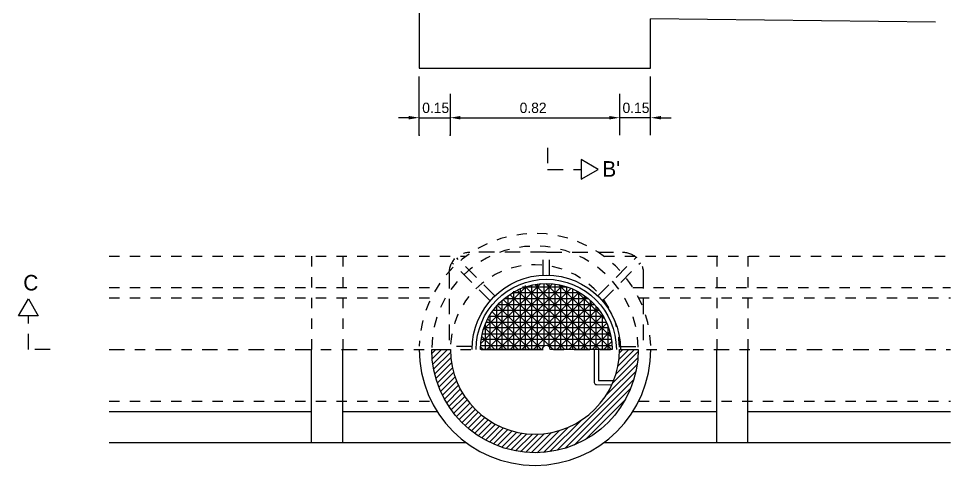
# Model space of a CAD drawing. Extents: x 0.3 to 16.3, y 0.2 to 12.9.
# Drawn here: x 0.33 to 9.35, y 0.22 to 4.54 of the extents above; entities that cross this region are included whole.
import ezdxf

# ---------------------------------------------------------------- set-up
doc = ezdxf.new("R2010")
doc.units = 0
doc.header["$LTSCALE"] = 0.3
doc.header["$MEASUREMENT"] = 0
doc.linetypes.add('DASHDOT', pattern=[1, 0.5, -0.25, 0, -0.25])
doc.linetypes.add('HIDDEN', pattern=[0.375, 0.25, -0.125])
doc.layers.get('0').update_dxf_attribs({"linetype": 'CONTINUOUS'})
doc.layers.add('BASE', color=2, linetype='HIDDEN')
doc.layers.add('TAPA', color=7, linetype='CONTINUOUS')
doc.styles.add('LEROY', font='leroy')

# ---------------------------------------------------------------- blocks, each defined once
blk = doc.blocks.new('*X9')
at = {"color": 0}
for p, q in [((20.6814, 15.2508), (20.7006, 15.27)), ((20.6831, 15.2243), (20.7289, 15.27)), ((20.6861, 15.199), (20.7571, 15.27)), ((20.6902, 15.1748), (20.7713, 15.2558)), ((21.5727, 15.1521), (21.6799, 15.2594)), ((21.5821, 15.1898), (21.6622, 15.27)), ((21.5873, 15.2234), (21.634, 15.27)), ((21.5897, 15.254), (21.6057, 15.27)), ((20.6953, 15.1516), (20.7731, 15.2293)), ((20.7013, 15.1293), (20.7763, 15.2043)), ((21.5237, 15.0466), (21.6747, 15.1976)), ((21.5564, 15.1076), (21.6784, 15.2295)), ((20.7081, 15.1078), (20.7809, 15.1806)), ((20.7157, 15.0871), (20.7866, 15.1581)), ((21.2875, 14.7821), (21.6684, 15.163)), ((20.7241, 15.0672), (20.7934, 15.1365)), ((20.7331, 15.048), (20.8011, 15.116)), ((21.3258, 14.7921), (21.6584, 15.1247)), ((20.7428, 15.0294), (20.8097, 15.0963)), ((20.7532, 15.0115), (20.8191, 15.0774)), ((20.7641, 14.9941), (20.8294, 15.0594)), ((21.3697, 14.8077), (21.6428, 15.0808)), ((20.7757, 14.9774), (20.8403, 15.0421)), ((20.7879, 14.9613), (20.852, 15.0255)), ((21.4243, 14.834), (21.6165, 15.0263)), ((20.8006, 14.9457), (20.8645, 15.0096)), ((20.8139, 14.9308), (20.8776, 14.9945)), ((20.8278, 14.9164), (20.8914, 14.98)), ((20.8422, 14.9025), (20.9059, 14.9662)), ((20.8572, 14.8892), (20.9211, 14.9531)), ((20.8728, 14.8765), (20.937, 14.9408)), ((20.889, 14.8644), (20.9537, 14.9291)), ((21.2529, 14.7758), (21.4039, 14.9268)), ((20.9057, 14.8529), (20.971, 14.9182)), ((20.9231, 14.842), (20.9891, 14.908)), ((20.9411, 14.8317), (21.008, 14.8986)), ((20.9597, 14.822), (21.0278, 14.8901)), ((20.979, 14.813), (21.0484, 14.8824)), ((20.9989, 14.8047), (21.07, 14.8757)), ((21.1912, 14.7706), (21.2984, 14.8778)), ((21.221, 14.7722), (21.3429, 14.8941)), ((21.0197, 14.7971), (21.0926, 14.8701)), ((21.0412, 14.7903), (21.1164, 14.8656)), ((21.0635, 14.7844), (21.1415, 14.8624)), ((21.0868, 14.7794), (21.1681, 14.8607)), ((21.111, 14.7754), (21.1965, 14.8608)), ((21.1364, 14.7725), (21.2271, 14.8632)), ((21.1631, 14.7708), (21.2607, 14.8684))]:
    blk.add_line(p, q, dxfattribs=at)
blk = doc.blocks.new('*X7')
at = {"color": 0}
for p, q in [((21.081, 21.5336), (21.1196, 21.5721)), ((21.4, 21.2527), (21.081, 21.5716)), ((21.081, 21.477), (21.1667, 21.5627)), ((21.081, 21.4204), (21.2085, 21.5479)), ((21.3944, 21.3148), (21.1404, 21.5689)), ((21.081, 21.3639), (21.2458, 21.5286)), ((21.3953, 21.2008), (21.081, 21.5151)), ((21.081, 21.3073), (21.2792, 21.5054)), ((21.3649, 21.4009), (21.2264, 21.5394)), ((21.384, 21.1556), (21.081, 21.4585)), ((21.0966, 21.2663), (21.3089, 21.4786)), ((21.081, 21.1942), (21.3351, 21.4483)), ((21.081, 21.1376), (21.3577, 21.4142)), ((21.3676, 21.1154), (21.081, 21.4019)), ((21.081, 21.081), (21.3763, 21.3763)), ((21.347, 21.0794), (21.081, 21.3454)), ((21.081, 21.0245), (21.3903, 21.3337)), ((21.3226, 21.0472), (21.081, 21.2888)), ((21.081, 20.9679), (21.3986, 21.2855)), ((21.2947, 21.0186), (21.081, 21.2322)), ((21.1073, 20.9376), (21.3989, 21.2292)), ((21.2631, 20.9936), (21.081, 21.1757)), ((21.1778, 20.9516), (21.385, 21.1587)), ((21.2278, 20.9723), (21.081, 21.1191)), ((21.1884, 20.9551), (21.081, 21.0625)), ((21.1442, 20.9428), (21.081, 21.006)), ((21.0937, 20.9368), (21.081, 20.9494))]:
    blk.add_line(p, q, dxfattribs=at)
blk = doc.blocks.new('MEDTAPA', base_point=(21.081, 21.2555))
at = {"color": 0}
for p, q in [((21.081, 21.5543), (21.1925, 21.5543)), ((21.0992, 21.2609), (21.0992, 21.5739)), ((21.1562, 20.9455), (21.1562, 21.5655)), ((21.2132, 20.9652), (21.2132, 21.5458)), ((21.2702, 21.0005), (21.2702, 21.5123)), ((21.081, 21.4973), (21.289, 21.4973)), ((21.3272, 21.0503), (21.3272, 21.4583)), ((21.081, 21.4403), (21.341, 21.4403)), ((21.081, 21.3833), (21.3733, 21.3833)), ((21.081, 21.3263), (21.392, 21.3263)), ((21.3842, 21.14), (21.3842, 21.3546)), ((21.094, 21.2693), (21.3997, 21.2693)), ((21.0992, 20.937), (21.0992, 21.2471)), ((21.081, 21.2123), (21.3971, 21.2123)), ((21.081, 21.1553), (21.3902, 21.1553)), ((21.081, 21.0983), (21.3629, 21.0983)), ((21.081, 21.0413), (21.3188, 21.0413)), ((21.081, 20.9843), (21.2439, 20.9843))]:
    blk.add_line(p, q, dxfattribs=at)
at = {"layer": 'BASE'}
for p, q in [((21.0958, 21.6141), (21.0958, 21.7246)), ((21.3157, 21.5271), (21.5, 21.7114)), ((21.3395, 21.5046), (21.5232, 21.6882)), ((21.5512, 21.2563), (21.5512, 21.4063)), ((21.4397, 21.2703), (21.5512, 21.2703)), ((21.4397, 21.2406), (21.5512, 21.2406)), ((21.5512, 21.2547), (21.5512, 21.1047)), ((21.3395, 21.0064), (21.5232, 20.8228)), ((21.3157, 20.9838), (21.5, 20.7996)), ((21.0958, 20.8968), (21.0958, 20.7863))]:
    blk.add_line(p, q, dxfattribs=at)
for points in [[(21.5512, 21.2563), (21.5512, 21.6246, 0.414214), (21.4512, 21.7246), (21.081, 21.7246)], [(21.5512, 21.2547), (21.5512, 20.8863, -0.414214), (21.4512, 20.7863), (21.081, 20.7863)]]:
    blk.add_lwpolyline(points, format="xyb", dxfattribs=at)
at = {"layer": 'TAPA'}
for p, q in [((21.1296, 21.5696), (21.1296, 20.9431)), ((21.1872, 20.9579), (21.1872, 21.5548)), ((21.0838, 21.5268), (21.2463, 21.5268)), ((21.2404, 21.5297), (21.2404, 20.983)), ((21.0838, 21.4691), (21.3172, 21.4691)), ((21.298, 21.0258), (21.298, 21.4869)), ((21.0838, 21.413), (21.3571, 21.413)), ((21.3542, 21.4159), (21.3542, 21.0909)), ((21.0838, 21.3554), (21.3852, 21.3554)), ((21.0838, 21.2992), (21.3941, 21.2992)), ((21.0985, 21.2445), (21.397, 21.2445)), ((21.0838, 21.1854), (21.3911, 21.1854)), ((21.0838, 21.1308), (21.3749, 21.1308)), ((21.0838, 21.0716), (21.3423, 21.0716)), ((21.0838, 21.017), (21.2892, 21.017)), ((21.0838, 20.9608), (21.2005, 20.9608))]:
    blk.add_line(p, q, dxfattribs=at)
blk.add_lwpolyline([(21.081, 20.9365, 1), (21.081, 21.5745), (21.081, 21.2745, -1), (21.081, 21.2365)], format="xyb", close=True, dxfattribs=at)
for radius in [0.359, 0.339]:
    blk.add_arc((21.081, 21.2555), radius, 270, 90, dxfattribs=at)
blk.add_blockref('*X7', (0, 0), dxfattribs=at)

msp = doc.modelspace()

# ---------------------------------------------------------------- linework, layer by layer
at = {"color": 1}
for p, q in [((4.2054, 5.5525), (4.2054, 4.0598)), ((6.4454, 4.0598), (6.4454, 4.5355)), ((9.2026, 4.5038), (6.4454, 4.5355)), ((4.2054, 4.0598), (6.4454, 4.0598))]:
    msp.add_line(p, q, dxfattribs=at)
at = {"color": 0, "linetype": 'ByBlock'}
for p, q in [((4.2054, 3.4098), (4.2054, 3.9798)), ((6.4454, 3.4098), (6.4454, 3.9798)), ((4.5054, 3.8098), (4.5054, 3.4098)), ((6.1454, 3.8098), (6.1454, 3.4098)), ((4.1054, 3.5798), (4.0054, 3.5798)), ((4.6054, 3.5798), (6.0454, 3.5798)), ((6.5454, 3.5798), (6.6454, 3.5798))]:
    msp.add_line(p, q, dxfattribs=at)
for p, q in [((4.2054, 3.5798), (4.5054, 3.5798)), ((6.4454, 3.5798), (6.1454, 3.5798)), ((3.1654, 0.4398), (3.1654, 1.3398)), ((3.4654, 0.4398), (3.4654, 1.3398)), ((5.3008, 1.3404), (4.9408, 1.3404)), ((4.9505, 1.3404), (5.3105, 1.3404)), ((4.9571, 1.3404), (5.3171, 1.3404)), ((7.0854, 0.4398), (7.0854, 1.3398)), ((7.3854, 0.4398), (7.3854, 1.3398)), ((1.2054, 0.7398), (3.1654, 0.7398)), ((3.4654, 0.7398), (4.3795, 0.7398)), ((6.2734, 0.7398), (7.0854, 0.7398)), ((7.3854, 0.7398), (9.3454, 0.7398)), ((1.2054, 0.4398), (4.658, 0.4398)), ((5.9948, 0.4398), (9.3454, 0.4398))]:
    msp.add_line(p, q)
at = {"linetype": 'DASHDOT'}
for p, q in [((5.4484, 3.2898), (5.4484, 3.0798)), ((5.4484, 3.0798), (5.7784, 3.0798)), ((0.4254, 1.3398), (0.4254, 1.6698)), ((0.6354, 1.3398), (0.4254, 1.3398)), ((1.2054, 1.3398), (9.3454, 1.3398))]:
    msp.add_line(p, q, dxfattribs=at)
at = {"linetype": 'HIDDEN'}
for p, q in [((1.2054, 2.2398), (4.658, 2.2398)), ((3.1654, 2.2398), (3.1654, 1.3398)), ((3.4654, 2.2398), (3.4654, 1.3398)), ((5.9948, 2.2398), (9.3454, 2.2398)), ((7.0854, 2.2398), (7.0854, 1.3398)), ((7.3854, 2.2398), (7.3854, 1.3398)), ((1.2054, 1.9398), (4.3795, 1.9398)), ((6.2734, 1.9398), (9.3454, 1.9398)), ((1.2054, 1.8398), (4.3231, 1.8398)), ((6.3298, 1.8398), (9.3454, 1.8398)), ((1.2054, 0.8398), (4.3231, 0.8398)), ((6.3298, 0.8398), (9.3454, 0.8398))]:
    msp.add_line(p, q, dxfattribs=at)
for points in [[(5.9384, 3.0798), (5.7734, 3.1751), (5.7734, 2.9845)], [(0.4254, 1.8298), (0.5206, 1.6648), (0.3301, 1.6648)]]:
    msp.add_lwpolyline(points, close=True)
msp.add_lwpolyline([(4.5074, 1.3398, 1), (6.1454, 1.3398), (6.3254, 1.3398, -1), (4.3274, 1.3398)], format="xyb", close=True)
msp.add_lwpolyline([(5.9003, 1.3398), (5.9003, 1.0198, 0.414214), (5.9203, 0.9998), (6.0636, 0.9983)], format="xyb")
msp.add_lwpolyline([(5.9403, 1.3398), (5.9403, 1.0396), (6.0806, 1.0381)])
for radius, start, end in [(1.121, 1.97669, 178.43175), (0.999, 1.14695, 178.85542), (0.819, 1.39894, 178.60458)]:
    msp.add_arc((5.3264, 1.3398), radius, start, end, dxfattribs=at)
msp.add_arc((5.3264, 1.3398), 1.121, 180, 0)
at = {"color": 0, "linetype": 'ByBlock'}
for p in [(4.5054, 3.5798), (4.2054, 3.4098), (4.5054, 3.4098)]:
    msp.add_point(p, dxfattribs=at)
for points in [[(4.1054, 3.5631), (4.1054, 3.5965), (4.2054, 3.5798)], [(4.6054, 3.5631), (4.6054, 3.5965), (4.5054, 3.5798)], [(6.0454, 3.5631), (6.0454, 3.5965), (6.1454, 3.5798)], [(6.5454, 3.5631), (6.5454, 3.5965), (6.4454, 3.5798)]]:
    msp.add_solid(points, dxfattribs=at)

# ---------------------------------------------------------------- block references
at = {"xscale": -2, "yscale": 2, "zscale": 2, "rotation": 270}
msp.add_blockref('MEDTAPA', (5.4355, 1.3398), dxfattribs=at)
at = {"xscale": 2, "yscale": 2, "zscale": 2}
msp.add_blockref('*X9', (-37.0346, -29.2002), dxfattribs=at)

# ---------------------------------------------------------------- texts
at = {"color": 0, "linetype": 'ByBlock', "style": 'LEROY'}
for s, p in [('0.15', (4.2354, 3.6253)), ('0.82', (5.1779, 3.6253)), ('0.15', (6.1734, 3.6253))]:
    msp.add_text(s, height=0.1, dxfattribs=at).set_placement(p)
at = {"style": 'LEROY'}
for s, p in [("B'", (5.9784, 3.0098)), ('C', (0.3754, 1.9098))]:
    msp.add_text(s, height=0.15, dxfattribs=at).set_placement(p)

doc.saveas('drawing.dxf')
